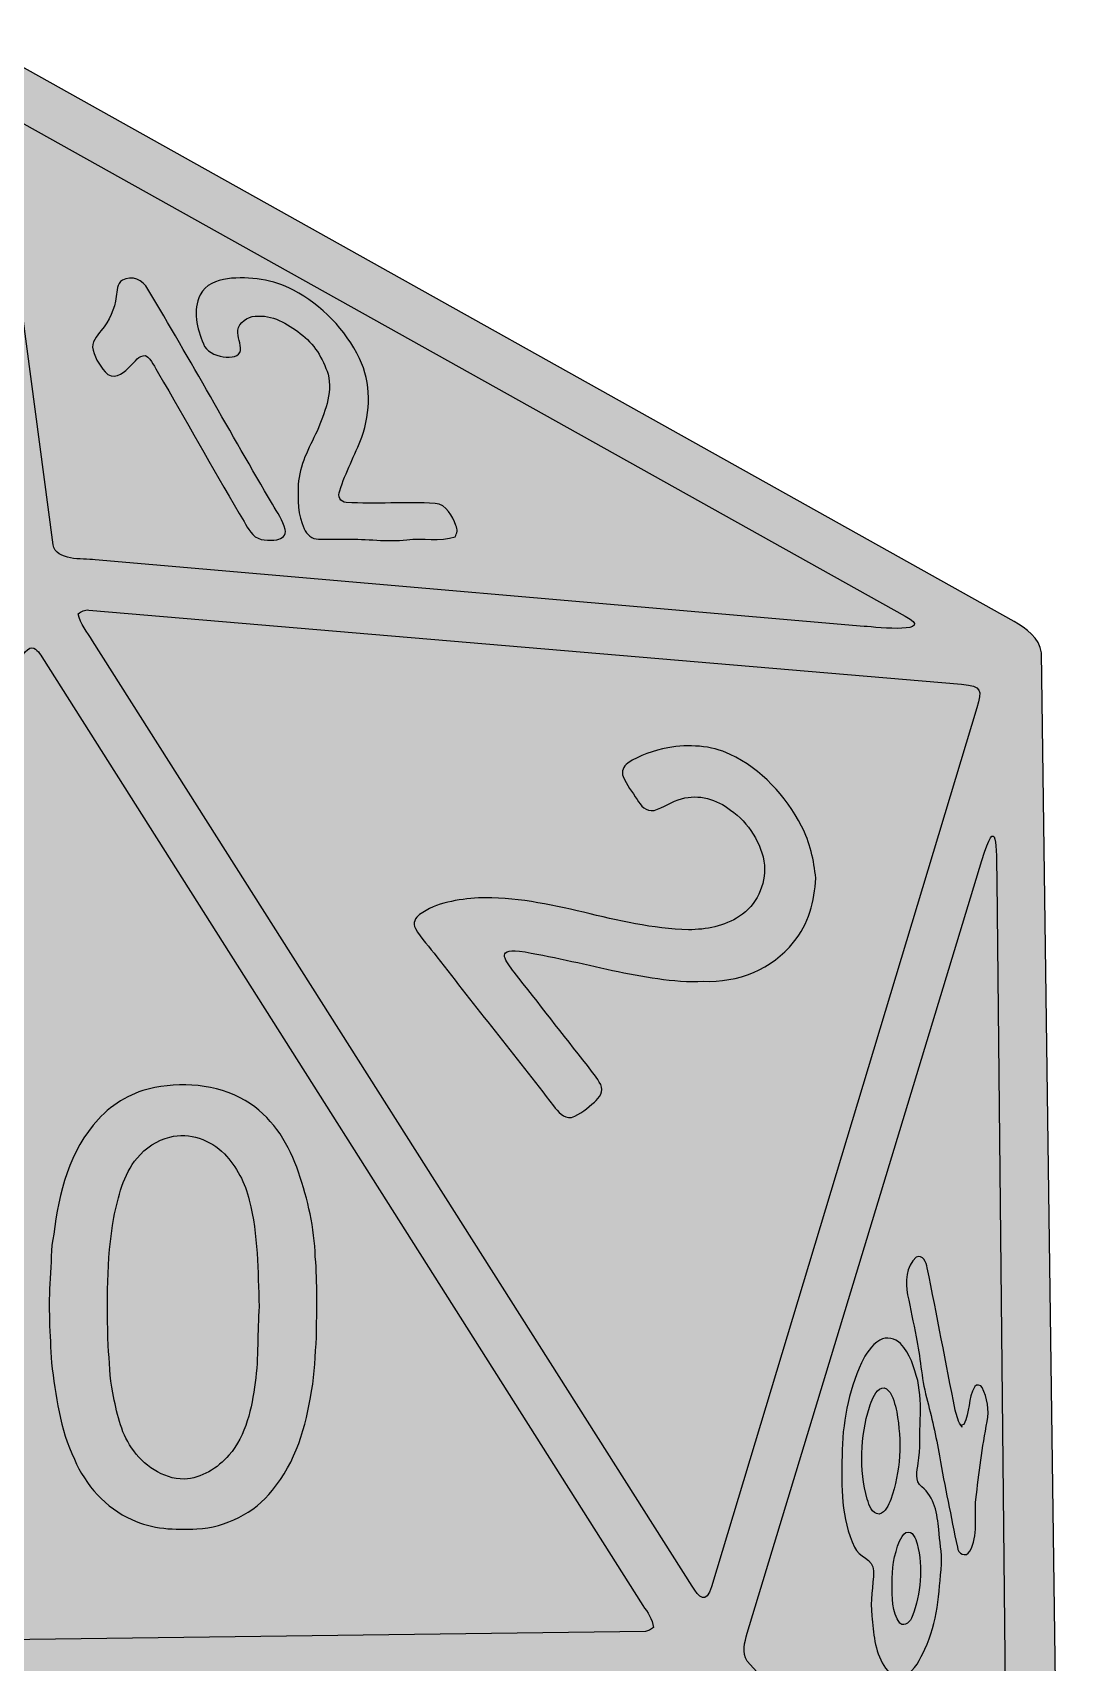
# Model space of a CAD drawing. Header units: centimetres. Extents: x 9.62 to 11.83, y -6.49 to -3.88.
# Drawn here: x 10.773 to 11.826, y -5.534 to -3.882 of the extents above; entities that cross this region are included whole.
import ezdxf

# ---------------------------------------------------------------- set-up
doc = ezdxf.new("R2010")
doc.units = ezdxf.units.CM
doc.header["$MEASUREMENT"] = 0
doc.layers.add('Layer 1', color=7, linetype='Continuous')

msp = doc.modelspace()

# ---------------------------------------------------------------- hatches: boundary and pattern name
at = {"layer": 'Layer 1', "true_color": 0x000000}
h = msp.add_hatch(color=18, dxfattribs=at)
edge = h.paths.add_edge_path()
edge.add_spline(control_points=[(10.65439, -3.91029), (10.70095, -3.88191), (10.69942, -3.88363), (10.74749, -3.90836), (10.74749, -3.90836), (11.76691, -4.47892), (11.76691, -4.47892), (11.77926, -4.48574), (11.79283, -4.49522), (11.79476, -4.51037), (11.79476, -4.51037), (11.81209, -5.77767), (11.81209, -5.77767), (11.81209, -5.81195), (11.82601, -5.88092), (11.78921, -5.89856), (11.78921, -5.89856), (10.87917, -6.44249), (10.87917, -6.44249), (10.83407, -6.46963), (10.8106, -6.48848), (10.77433, -6.46976), (10.77433, -6.46976), (9.67773, -5.90347), (9.67773, -5.90347), (9.66039, -5.89452), (9.64104, -5.88779), (9.62782, -5.8727), (9.62102, -5.86533), (9.61943, -5.85496), (9.61889, -5.84535), (9.61889, -5.84535), (9.62088, -4.64025), (9.62088, -4.64025), (9.62062, -4.61973), (9.62016, -4.5992), (9.6208, -4.57869), (9.62077, -4.57117), (9.62571, -4.56496), (9.63165, -4.56093), (9.66988, -4.53307), (9.71361, -4.51386), (9.75142, -4.48537), (9.75142, -4.48537), (10.65439, -3.91029), (10.65439, -3.91029)], knot_values=[0, 0, 0, 0, 0.0666667, 0.0666667, 0.0666667, 0.1333333, 0.1333333, 0.1333333, 0.2, 0.2, 0.2, 0.2666667, 0.2666667, 0.2666667, 0.3333333, 0.3333333, 0.3333333, 0.4, 0.4, 0.4, 0.4666667, 0.4666667, 0.4666667, 0.5333333, 0.5333333, 0.5333333, 0.6, 0.6, 0.6, 0.6666667, 0.6666667, 0.6666667, 0.7333333, 0.7333333, 0.7333333, 0.8, 0.8, 0.8, 0.8666667, 0.8666667, 0.8666667, 0.9333333, 0.9333333, 0.9333333, 1, 1, 1, 1], degree=3, periodic=1)
h = msp.add_hatch(color=18, dxfattribs=at)
edge = h.paths.add_edge_path()
edge.add_spline(control_points=[(10.74021, -3.99874), (10.74021, -3.99874), (10.7933, -4.40104), (10.7933, -4.40104), (10.7969, -4.4175), (10.82242, -4.41477), (10.83607, -4.41615), (10.83607, -4.41615), (11.61496, -4.48366), (11.61496, -4.48366), (11.62978, -4.48494), (11.68854, -4.491), (11.65674, -4.47324), (11.65674, -4.47324), (10.75207, -3.96806), (10.75207, -3.96806), (10.73151, -3.95658), (10.73899, -3.98954), (10.74021, -3.99874)], knot_values=[0, 0, 0, 0, 0.1666667, 0.1666667, 0.1666667, 0.3333333, 0.3333333, 0.3333333, 0.5, 0.5, 0.5, 0.6666667, 0.6666667, 0.6666667, 0.8333333, 0.8333333, 0.8333333, 1, 1, 1, 1], degree=3, periodic=1)
h = msp.add_hatch(color=18, dxfattribs=at)
edge = h.paths.add_edge_path()
edge.add_spline(control_points=[(10.86362, -4.13286), (10.87289, -4.12753), (10.88491, -4.13264), (10.88934, -4.14192), (10.93248, -4.21396), (10.97315, -4.28748), (11.01554, -4.35996), (11.02047, -4.36819), (11.02622, -4.37626), (11.02863, -4.38567), (11.02995, -4.39104), (11.0251, -4.39525), (11.02019, -4.39587), (11.0119, -4.39705), (11.00192, -4.39718), (10.99567, -4.39069), (10.99001, -4.38431), (10.98644, -4.37644), (10.98196, -4.36924), (10.95411, -4.32231), (10.92785, -4.27445), (10.90013, -4.22747), (10.89621, -4.22116), (10.89358, -4.21339), (10.88695, -4.20933), (10.87998, -4.20859), (10.87634, -4.21565), (10.8718, -4.21964), (10.86621, -4.22574), (10.85756, -4.23348), (10.8489, -4.22826), (10.84146, -4.22199), (10.83655, -4.21285), (10.83383, -4.20361), (10.83175, -4.19576), (10.8378, -4.18953), (10.84217, -4.18385), (10.85015, -4.17396), (10.85598, -4.16209), (10.85724, -4.14931), (10.8582, -4.1436), (10.858, -4.1363), (10.86362, -4.13286)], knot_values=[0, 0, 0, 0, 0.0714286, 0.0714286, 0.0714286, 0.1428571, 0.1428571, 0.1428571, 0.2142857, 0.2142857, 0.2142857, 0.2857143, 0.2857143, 0.2857143, 0.3571429, 0.3571429, 0.3571429, 0.4285714, 0.4285714, 0.4285714, 0.5, 0.5, 0.5, 0.5714286, 0.5714286, 0.5714286, 0.6428571, 0.6428571, 0.6428571, 0.7142857, 0.7142857, 0.7142857, 0.7857143, 0.7857143, 0.7857143, 0.8571429, 0.8571429, 0.8571429, 0.9285714, 0.9285714, 0.9285714, 1, 1, 1, 1], degree=3, periodic=1)
h = msp.add_hatch(color=18, dxfattribs=at)
edge = h.paths.add_edge_path()
edge.add_spline(control_points=[(10.9424, -4.1476), (10.94746, -4.13731), (10.95913, -4.13275), (10.9699, -4.13135), (10.99268, -4.12884), (11.01646, -4.13196), (11.03684, -4.1429), (11.06561, -4.15819), (11.08972, -4.18284), (11.10377, -4.2123), (11.11573, -4.23706), (11.11522, -4.26629), (11.10616, -4.29187), (11.09912, -4.3102), (11.08963, -4.32759), (11.0837, -4.34636), (11.0816, -4.35148), (11.08423, -4.35795), (11.09035, -4.35801), (11.12031, -4.36029), (11.15046, -4.35702), (11.18047, -4.35911), (11.19209, -4.36007), (11.19751, -4.37214), (11.20154, -4.3815), (11.20367, -4.38523), (11.20236, -4.38937), (11.2008, -4.39304), (11.18494, -4.39786), (11.16808, -4.39383), (11.15182, -4.39587), (11.13138, -4.3985), (11.11097, -4.39468), (11.09048, -4.39534), (11.08101, -4.39514), (11.07153, -4.3956), (11.06208, -4.39528), (11.05561, -4.39534), (11.05021, -4.39058), (11.04778, -4.38488), (11.04089, -4.37097), (11.04133, -4.35505), (11.04179, -4.33994), (11.04271, -4.32038), (11.05258, -4.30305), (11.06074, -4.28579), (11.06805, -4.26763), (11.07682, -4.24815), (11.07188, -4.22818), (11.06688, -4.21208), (11.05748, -4.19699), (11.04383, -4.18685), (11.0308, -4.1769), (11.01519, -4.16755), (10.99813, -4.1694), (10.9901, -4.16981), (10.98179, -4.17534), (10.98047, -4.18365), (10.98021, -4.19058), (10.98358, -4.1971), (10.98332, -4.20401), (10.981, -4.21599), (10.95119, -4.21177), (10.94558, -4.1974), (10.93915, -4.18194), (10.93457, -4.16341), (10.9424, -4.1476)], knot_values=[0, 0, 0, 0, 0.0454545, 0.0454545, 0.0454545, 0.0909091, 0.0909091, 0.0909091, 0.1363636, 0.1363636, 0.1363636, 0.1818182, 0.1818182, 0.1818182, 0.2272727, 0.2272727, 0.2272727, 0.2727273, 0.2727273, 0.2727273, 0.3181818, 0.3181818, 0.3181818, 0.3636364, 0.3636364, 0.3636364, 0.4090909, 0.4090909, 0.4090909, 0.4545455, 0.4545455, 0.4545455, 0.5, 0.5, 0.5, 0.5454545, 0.5454545, 0.5454545, 0.5909091, 0.5909091, 0.5909091, 0.6363636, 0.6363636, 0.6363636, 0.6818182, 0.6818182, 0.6818182, 0.7272727, 0.7272727, 0.7272727, 0.7727273, 0.7727273, 0.7727273, 0.8181818, 0.8181818, 0.8181818, 0.8636364, 0.8636364, 0.8636364, 0.9090909, 0.9090909, 0.9090909, 0.9545455, 0.9545455, 0.9545455, 1, 1, 1, 1], degree=3, periodic=1)
h = msp.add_hatch(color=18, dxfattribs=at)
edge = h.paths.add_edge_path()
edge.add_spline(control_points=[(10.81877, -4.471), (10.82056, -4.48151), (10.82824, -4.48945), (10.83344, -4.49838), (10.83344, -4.49838), (11.44069, -5.45656), (11.44069, -5.45656), (11.44783, -5.46781), (11.45488, -5.4752), (11.46036, -5.457), (11.46036, -5.457), (11.72908, -4.56621), (11.72908, -4.56621), (11.73454, -4.54812), (11.73482, -4.54418), (11.71363, -4.54237), (11.71363, -4.54237), (10.82951, -4.46712), (10.82951, -4.46712), (10.82541, -4.4666), (10.82186, -4.46859), (10.81877, -4.471)], knot_values=[0, 0, 0, 0, 0.1428571, 0.1428571, 0.1428571, 0.2857143, 0.2857143, 0.2857143, 0.4285714, 0.4285714, 0.4285714, 0.5714286, 0.5714286, 0.5714286, 0.7142857, 0.7142857, 0.7142857, 0.8571429, 0.8571429, 0.8571429, 1, 1, 1, 1], degree=3, periodic=1)
h = msp.add_hatch(color=18, dxfattribs=at)
edge = h.paths.add_edge_path()
edge.add_spline(control_points=[(10.75547, -4.52469), (10.75547, -4.52469), (10.18894, -5.49093), (10.18894, -5.49093), (10.1793, -5.50738), (10.16988, -5.51843), (10.19785, -5.51806), (10.19785, -5.51806), (11.39336, -5.50227), (11.39336, -5.50227), (11.39654, -5.50216), (11.39902, -5.49997), (11.40154, -5.49832), (11.40058, -5.48986), (11.3956, -5.48282), (11.39091, -5.47602), (11.39091, -5.47602), (10.78185, -4.51452), (10.78185, -4.51452), (10.77927, -4.51018), (10.77565, -4.50454), (10.76975, -4.50564), (10.76264, -4.5098), (10.75983, -4.51814), (10.75547, -4.52469)], knot_values=[0, 0, 0, 0, 0.125, 0.125, 0.125, 0.25, 0.25, 0.25, 0.375, 0.375, 0.375, 0.5, 0.5, 0.5, 0.625, 0.625, 0.625, 0.75, 0.75, 0.75, 0.875, 0.875, 0.875, 1, 1, 1, 1], degree=3, periodic=1)
h = msp.add_hatch(color=18, dxfattribs=at)
edge = h.paths.add_edge_path()
edge.add_spline(control_points=[(11.41622, -4.60674), (11.43729, -4.60304), (11.45971, -4.6042), (11.47929, -4.61343), (11.51101, -4.62826), (11.53559, -4.65539), (11.55158, -4.68611), (11.56007, -4.70243), (11.56419, -4.72068), (11.56603, -4.73886), (11.56483, -4.76196), (11.5588, -4.7858), (11.5434, -4.80372), (11.52226, -4.8313), (11.48657, -4.84492), (11.4524, -4.84339), (11.42122, -4.84501), (11.3906, -4.83826), (11.36016, -4.83251), (11.32877, -4.82554), (11.29752, -4.81775), (11.26574, -4.81273), (11.24059, -4.8108), (11.25275, -4.82276), (11.26032, -4.83427), (11.28555, -4.86543), (11.30958, -4.89752), (11.33472, -4.92873), (11.33919, -4.93517), (11.34452, -4.94107), (11.3482, -4.94805), (11.35154, -4.9548), (11.34689, -4.96162), (11.34176, -4.96581), (11.33472, -4.97184), (11.32759, -4.97853), (11.31855, -4.98132), (11.31039, -4.98281), (11.30485, -4.97531), (11.30037, -4.96976), (11.2614, -4.91899), (11.22122, -4.86916), (11.18216, -4.81847), (11.1749, -4.80891), (11.16617, -4.80032), (11.16036, -4.78974), (11.15742, -4.78476), (11.16023, -4.77869), (11.16472, -4.7758), (11.18181, -4.76312), (11.20365, -4.76064), (11.2242, -4.75877), (11.29684, -4.75647), (11.36481, -4.78957), (11.43707, -4.79115), (11.45501, -4.7911), (11.47357, -4.78768), (11.48866, -4.77748), (11.50592, -4.76671), (11.51537, -4.74573), (11.5141, -4.72572), (11.51131, -4.70331), (11.49793, -4.68285), (11.47969, -4.66984), (11.46594, -4.65909), (11.44725, -4.6533), (11.43012, -4.65848), (11.42023, -4.66096), (11.41183, -4.66725), (11.40214, -4.67017), (11.39428, -4.67203), (11.38865, -4.66511), (11.38496, -4.65929), (11.38023, -4.65153), (11.37439, -4.64433), (11.37093, -4.63589), (11.36873, -4.63093), (11.37125, -4.62534), (11.37553, -4.62245), (11.38748, -4.61383), (11.402, -4.60984), (11.41622, -4.60674)], knot_values=[0, 0, 0, 0, 0.037037, 0.037037, 0.037037, 0.0740741, 0.0740741, 0.0740741, 0.1111111, 0.1111111, 0.1111111, 0.1481481, 0.1481481, 0.1481481, 0.1851852, 0.1851852, 0.1851852, 0.2222222, 0.2222222, 0.2222222, 0.2592593, 0.2592593, 0.2592593, 0.2962963, 0.2962963, 0.2962963, 0.3333333, 0.3333333, 0.3333333, 0.3703704, 0.3703704, 0.3703704, 0.4074074, 0.4074074, 0.4074074, 0.4444444, 0.4444444, 0.4444444, 0.4814815, 0.4814815, 0.4814815, 0.5185185, 0.5185185, 0.5185185, 0.5555556, 0.5555556, 0.5555556, 0.5925926, 0.5925926, 0.5925926, 0.6296296, 0.6296296, 0.6296296, 0.6666667, 0.6666667, 0.6666667, 0.7037037, 0.7037037, 0.7037037, 0.7407407, 0.7407407, 0.7407407, 0.7777778, 0.7777778, 0.7777778, 0.8148148, 0.8148148, 0.8148148, 0.8518519, 0.8518519, 0.8518519, 0.8888889, 0.8888889, 0.8888889, 0.9259259, 0.9259259, 0.9259259, 0.962963, 0.962963, 0.962963, 1, 1, 1, 1], degree=3, periodic=1)
h = msp.add_hatch(color=18, dxfattribs=at)
edge = h.paths.add_edge_path()
edge.add_spline(control_points=[(11.73439, -4.7211), (11.73439, -4.7211), (11.49657, -5.5042), (11.49657, -5.5042), (11.49401, -5.51324), (11.49094, -5.52379), (11.49662, -5.53234), (11.49662, -5.53234), (11.74226, -5.80421), (11.74226, -5.80421), (11.76311, -5.82728), (11.76041, -5.80825), (11.76022, -5.78943), (11.76022, -5.78943), (11.74941, -4.74134), (11.74941, -4.74134), (11.74905, -4.70615), (11.74962, -4.67091), (11.73439, -4.7211)], knot_values=[0, 0, 0, 0, 0.1666667, 0.1666667, 0.1666667, 0.3333333, 0.3333333, 0.3333333, 0.5, 0.5, 0.5, 0.6666667, 0.6666667, 0.6666667, 0.8333333, 0.8333333, 0.8333333, 1, 1, 1, 1], degree=3, periodic=1)
h = msp.add_hatch(color=18, dxfattribs=at)
edge = h.paths.add_edge_path()
edge.add_spline(control_points=[(10.89641, -4.95107), (10.92906, -4.94531), (10.96527, -4.94816), (10.99319, -4.96763), (11.01751, -4.9836), (11.03273, -5.00999), (11.04206, -5.03696), (11.05155, -5.06457), (11.05789, -5.09352), (11.05903, -5.12274), (11.0612, -5.14974), (11.06037, -5.17689), (11.06019, -5.20395), (11.05877, -5.2222), (11.05883, -5.24065), (11.0551, -5.25865), (11.04966, -5.29449), (11.0392, -5.33098), (11.0155, -5.35925), (10.99718, -5.38235), (10.9685, -5.39682), (10.93911, -5.39838), (10.91682, -5.39954), (10.89358, -5.39868), (10.87305, -5.38901), (10.84651, -5.3773), (10.8264, -5.35405), (10.81488, -5.32782), (10.80013, -5.29729), (10.79622, -5.26317), (10.79172, -5.22998), (10.79019, -5.20154), (10.78828, -5.17301), (10.7903, -5.14454), (10.79177, -5.1296), (10.79067, -5.11445), (10.79403, -5.09971), (10.79907, -5.05824), (10.80991, -5.01459), (10.83934, -4.98329), (10.85416, -4.9666), (10.87456, -4.9554), (10.89641, -4.95107)], knot_values=[0, 0, 0, 0, 0.0714286, 0.0714286, 0.0714286, 0.1428571, 0.1428571, 0.1428571, 0.2142857, 0.2142857, 0.2142857, 0.2857143, 0.2857143, 0.2857143, 0.3571429, 0.3571429, 0.3571429, 0.4285714, 0.4285714, 0.4285714, 0.5, 0.5, 0.5, 0.5714286, 0.5714286, 0.5714286, 0.6428571, 0.6428571, 0.6428571, 0.7142857, 0.7142857, 0.7142857, 0.7857143, 0.7857143, 0.7857143, 0.8571429, 0.8571429, 0.8571429, 0.9285714, 0.9285714, 0.9285714, 1, 1, 1, 1], degree=3, periodic=1)
h = msp.add_hatch(color=18, dxfattribs=at)
edge = h.paths.add_edge_path()
edge.add_spline(control_points=[(10.91165, -5.00128), (10.89864, -5.00444), (10.88697, -5.01227), (10.87851, -5.02257), (10.86421, -5.03957), (10.85934, -5.06177), (10.85489, -5.08295), (10.84732, -5.12572), (10.84796, -5.16939), (10.84903, -5.21266), (10.8509, -5.22863), (10.85028, -5.2449), (10.85392, -5.26065), (10.85765, -5.27988), (10.86144, -5.29977), (10.87289, -5.31615), (10.88467, -5.33388), (10.90417, -5.34785), (10.92606, -5.34796), (10.94376, -5.34701), (10.95999, -5.33688), (10.97145, -5.32379), (10.989, -5.30337), (10.99488, -5.27604), (10.99793, -5.25001), (11.00196, -5.22457), (10.99988, -5.19869), (11.00223, -5.17309), (11.00058, -5.13706), (11.00113, -5.10054), (10.99212, -5.06532), (10.98806, -5.04777), (10.97937, -5.03128), (10.96685, -5.01827), (10.95273, -5.00408), (10.93148, -4.99608), (10.91165, -5.00128)], knot_values=[0, 0, 0, 0, 0.0833333, 0.0833333, 0.0833333, 0.1666667, 0.1666667, 0.1666667, 0.25, 0.25, 0.25, 0.3333333, 0.3333333, 0.3333333, 0.4166667, 0.4166667, 0.4166667, 0.5, 0.5, 0.5, 0.5833333, 0.5833333, 0.5833333, 0.6666667, 0.6666667, 0.6666667, 0.75, 0.75, 0.75, 0.8333333, 0.8333333, 0.8333333, 0.9166667, 0.9166667, 0.9166667, 1, 1, 1, 1], degree=3, periodic=1)
h = msp.add_hatch(color=18, dxfattribs=at)
edge = h.paths.add_edge_path()
edge.add_spline(control_points=[(11.66782, -5.12311), (11.67455, -5.1194), (11.67787, -5.12877), (11.679, -5.13386), (11.68863, -5.18189), (11.6978, -5.22998), (11.70732, -5.27806), (11.70864, -5.28411), (11.71063, -5.29008), (11.71416, -5.29527), (11.71416, -5.29527), (11.71361, -5.29324), (11.71361, -5.29324), (11.71361, -5.29324), (11.71596, -5.29249), (11.71596, -5.29249), (11.72236, -5.2806), (11.71998, -5.2658), (11.72715, -5.25424), (11.72866, -5.25159), (11.73346, -5.25222), (11.73447, -5.25512), (11.74006, -5.26549), (11.74186, -5.27786), (11.73971, -5.28944), (11.73456, -5.31559), (11.73129, -5.34204), (11.7282, -5.36846), (11.7266, -5.38592), (11.73099, -5.40509), (11.72217, -5.42112), (11.7182, -5.42796), (11.70993, -5.42334), (11.70945, -5.4168), (11.70311, -5.3861), (11.69681, -5.35537), (11.69124, -5.32451), (11.68806, -5.30449), (11.68322, -5.28481), (11.67828, -5.26516), (11.67262, -5.24501), (11.67234, -5.22393), (11.66767, -5.20358), (11.66479, -5.18945), (11.66216, -5.17526), (11.65907, -5.16118), (11.65652, -5.14829), (11.6572, -5.13225), (11.66782, -5.12311)], knot_values=[0, 0, 0, 0, 0.0625, 0.0625, 0.0625, 0.125, 0.125, 0.125, 0.1875, 0.1875, 0.1875, 0.25, 0.25, 0.25, 0.3125, 0.3125, 0.3125, 0.375, 0.375, 0.375, 0.4375, 0.4375, 0.4375, 0.5, 0.5, 0.5, 0.5625, 0.5625, 0.5625, 0.625, 0.625, 0.625, 0.6875, 0.6875, 0.6875, 0.75, 0.75, 0.75, 0.8125, 0.8125, 0.8125, 0.875, 0.875, 0.875, 0.9375, 0.9375, 0.9375, 1, 1, 1, 1], degree=3, periodic=1)
h = msp.add_hatch(color=18, dxfattribs=at)
edge = h.paths.add_edge_path()
edge.add_spline(control_points=[(11.63097, -5.20709), (11.63771, -5.20301), (11.64652, -5.20525), (11.65185, -5.21064), (11.66199, -5.22053), (11.66541, -5.23492), (11.66933, -5.24806), (11.67157, -5.26093), (11.67271, -5.27411), (11.67181, -5.28721), (11.67111, -5.30207), (11.6724, -5.31708), (11.66975, -5.33181), (11.66887, -5.33973), (11.666, -5.34982), (11.67337, -5.35565), (11.68631, -5.36603), (11.68916, -5.3834), (11.69074, -5.39895), (11.69127, -5.41073), (11.69398, -5.42237), (11.69342, -5.43422), (11.69085, -5.46328), (11.68938, -5.4933), (11.67668, -5.52014), (11.67166, -5.52993), (11.66725, -5.5421), (11.65615, -5.54642), (11.64784, -5.54978), (11.63909, -5.54396), (11.63483, -5.53701), (11.62582, -5.52179), (11.6242, -5.50378), (11.62297, -5.48655), (11.62062, -5.47135), (11.62453, -5.45619), (11.62455, -5.44097), (11.6249, -5.42849), (11.60909, -5.42724), (11.60514, -5.41693), (11.59178, -5.38814), (11.59176, -5.35539), (11.59275, -5.32431), (11.5927, -5.29201), (11.59924, -5.25964), (11.61224, -5.23003), (11.61665, -5.22119), (11.62227, -5.21224), (11.63097, -5.20709)], knot_values=[0, 0, 0, 0, 0.0625, 0.0625, 0.0625, 0.125, 0.125, 0.125, 0.1875, 0.1875, 0.1875, 0.25, 0.25, 0.25, 0.3125, 0.3125, 0.3125, 0.375, 0.375, 0.375, 0.4375, 0.4375, 0.4375, 0.5, 0.5, 0.5, 0.5625, 0.5625, 0.5625, 0.625, 0.625, 0.625, 0.6875, 0.6875, 0.6875, 0.75, 0.75, 0.75, 0.8125, 0.8125, 0.8125, 0.875, 0.875, 0.875, 0.9375, 0.9375, 0.9375, 1, 1, 1, 1], degree=3, periodic=1)
h = msp.add_hatch(color=18, dxfattribs=at)
edge = h.paths.add_edge_path()
edge.add_spline(control_points=[(11.6306, -5.25678), (11.62501, -5.26126), (11.6227, -5.26852), (11.62034, -5.27503), (11.6111, -5.30512), (11.60977, -5.33795), (11.61812, -5.36842), (11.62027, -5.37421), (11.62251, -5.38346), (11.63029, -5.38331), (11.6369, -5.3816), (11.63948, -5.37423), (11.64194, -5.36864), (11.65209, -5.34037), (11.65334, -5.30929), (11.64806, -5.27988), (11.64615, -5.27234), (11.6449, -5.26396), (11.63953, -5.25797), (11.63742, -5.25529), (11.63325, -5.2547), (11.6306, -5.25678)], knot_values=[0, 0, 0, 0, 0.1428571, 0.1428571, 0.1428571, 0.2857143, 0.2857143, 0.2857143, 0.4285714, 0.4285714, 0.4285714, 0.5714286, 0.5714286, 0.5714286, 0.7142857, 0.7142857, 0.7142857, 0.8571429, 0.8571429, 0.8571429, 1, 1, 1, 1], degree=3, periodic=1)
h = msp.add_hatch(color=18, dxfattribs=at)
edge = h.paths.add_edge_path()
edge.add_spline(control_points=[(11.65731, -5.40219), (11.65416, -5.4041), (11.65247, -5.40759), (11.65098, -5.41081), (11.64525, -5.42441), (11.64297, -5.43926), (11.64345, -5.45395), (11.64352, -5.46747), (11.6426, -5.48275), (11.65128, -5.49407), (11.6565, -5.49823), (11.66214, -5.49205), (11.66372, -5.48716), (11.67271, -5.46395), (11.67482, -5.43781), (11.66883, -5.4136), (11.66734, -5.40853), (11.66431, -5.39939), (11.65731, -5.40219)], knot_values=[0, 0, 0, 0, 0.1666667, 0.1666667, 0.1666667, 0.3333333, 0.3333333, 0.3333333, 0.5, 0.5, 0.5, 0.6666667, 0.6666667, 0.6666667, 0.8333333, 0.8333333, 0.8333333, 1, 1, 1, 1], degree=3, periodic=1)

# ---------------------------------------------------------------- linework, layer by layer
at = {"layer": 'Layer 1'}
for points, knots in [([(10.65439, -3.91029), (10.70095, -3.88191), (10.69942, -3.88363), (10.74749, -3.90836), (10.74749, -3.90836), (11.76691, -4.47892), (11.76691, -4.47892), (11.77926, -4.48574), (11.79283, -4.49522), (11.79476, -4.51037), (11.79476, -4.51037), (11.81209, -5.77767), (11.81209, -5.77767), (11.81209, -5.81195), (11.82601, -5.88092), (11.78921, -5.89856), (11.78921, -5.89856), (10.87917, -6.44249), (10.87917, -6.44249), (10.83407, -6.46963), (10.8106, -6.48848), (10.77433, -6.46976), (10.77433, -6.46976), (9.67773, -5.90347), (9.67773, -5.90347), (9.66039, -5.89452), (9.64104, -5.88779), (9.62782, -5.8727), (9.62102, -5.86533), (9.61943, -5.85496), (9.61889, -5.84535), (9.61889, -5.84535), (9.62088, -4.64025), (9.62088, -4.64025), (9.62062, -4.61973), (9.62016, -4.5992), (9.6208, -4.57869), (9.62077, -4.57117), (9.62571, -4.56496), (9.63165, -4.56093), (9.66988, -4.53307), (9.71361, -4.51386), (9.75142, -4.48537), (9.75142, -4.48537), (10.65439, -3.91029), (10.65439, -3.91029)], [0, 0, 0, 0, 0.0666667, 0.0666667, 0.0666667, 0.1333333, 0.1333333, 0.1333333, 0.2, 0.2, 0.2, 0.2666667, 0.2666667, 0.2666667, 0.3333333, 0.3333333, 0.3333333, 0.4, 0.4, 0.4, 0.4666667, 0.4666667, 0.4666667, 0.5333333, 0.5333333, 0.5333333, 0.6, 0.6, 0.6, 0.6666667, 0.6666667, 0.6666667, 0.7333333, 0.7333333, 0.7333333, 0.8, 0.8, 0.8, 0.8666667, 0.8666667, 0.8666667, 0.9333333, 0.9333333, 0.9333333, 1, 1, 1, 1]), ([(10.74021, -3.99874), (10.74021, -3.99874), (10.7933, -4.40104), (10.7933, -4.40104), (10.7969, -4.4175), (10.82242, -4.41477), (10.83607, -4.41615), (10.83607, -4.41615), (11.61496, -4.48366), (11.61496, -4.48366), (11.62978, -4.48494), (11.68854, -4.491), (11.65674, -4.47324), (11.65674, -4.47324), (10.75207, -3.96806), (10.75207, -3.96806), (10.73151, -3.95658), (10.73899, -3.98954), (10.74021, -3.99874)], [0, 0, 0, 0, 0.1666667, 0.1666667, 0.1666667, 0.3333333, 0.3333333, 0.3333333, 0.5, 0.5, 0.5, 0.6666667, 0.6666667, 0.6666667, 0.8333333, 0.8333333, 0.8333333, 1, 1, 1, 1]), ([(10.86362, -4.13286), (10.87289, -4.12753), (10.88491, -4.13264), (10.88934, -4.14192), (10.93248, -4.21396), (10.97315, -4.28748), (11.01554, -4.35996), (11.02047, -4.36819), (11.02622, -4.37626), (11.02863, -4.38567), (11.02995, -4.39104), (11.0251, -4.39525), (11.02019, -4.39587), (11.0119, -4.39705), (11.00192, -4.39718), (10.99567, -4.39069), (10.99001, -4.38431), (10.98644, -4.37644), (10.98196, -4.36924), (10.95411, -4.32231), (10.92785, -4.27445), (10.90013, -4.22747), (10.89621, -4.22116), (10.89358, -4.21339), (10.88695, -4.20933), (10.87998, -4.20859), (10.87634, -4.21565), (10.8718, -4.21964), (10.86621, -4.22574), (10.85756, -4.23348), (10.8489, -4.22826), (10.84146, -4.22199), (10.83655, -4.21285), (10.83383, -4.20361), (10.83175, -4.19576), (10.8378, -4.18953), (10.84217, -4.18385), (10.85015, -4.17396), (10.85598, -4.16209), (10.85724, -4.14931), (10.8582, -4.1436), (10.858, -4.1363), (10.86362, -4.13286)], [0, 0, 0, 0, 0.0714286, 0.0714286, 0.0714286, 0.1428571, 0.1428571, 0.1428571, 0.2142857, 0.2142857, 0.2142857, 0.2857143, 0.2857143, 0.2857143, 0.3571429, 0.3571429, 0.3571429, 0.4285714, 0.4285714, 0.4285714, 0.5, 0.5, 0.5, 0.5714286, 0.5714286, 0.5714286, 0.6428571, 0.6428571, 0.6428571, 0.7142857, 0.7142857, 0.7142857, 0.7857143, 0.7857143, 0.7857143, 0.8571429, 0.8571429, 0.8571429, 0.9285714, 0.9285714, 0.9285714, 1, 1, 1, 1]), ([(10.9424, -4.1476), (10.94746, -4.13731), (10.95913, -4.13275), (10.9699, -4.13135), (10.99268, -4.12884), (11.01646, -4.13196), (11.03684, -4.1429), (11.06561, -4.15819), (11.08972, -4.18284), (11.10377, -4.2123), (11.11573, -4.23706), (11.11522, -4.26629), (11.10616, -4.29187), (11.09912, -4.3102), (11.08963, -4.32759), (11.0837, -4.34636), (11.0816, -4.35148), (11.08423, -4.35795), (11.09035, -4.35801), (11.12031, -4.36029), (11.15046, -4.35702), (11.18047, -4.35911), (11.19209, -4.36007), (11.19751, -4.37214), (11.20154, -4.3815), (11.20367, -4.38523), (11.20236, -4.38937), (11.2008, -4.39304), (11.18494, -4.39786), (11.16808, -4.39383), (11.15182, -4.39587), (11.13138, -4.3985), (11.11097, -4.39468), (11.09048, -4.39534), (11.08101, -4.39514), (11.07153, -4.3956), (11.06208, -4.39528), (11.05561, -4.39534), (11.05021, -4.39058), (11.04778, -4.38488), (11.04089, -4.37097), (11.04133, -4.35505), (11.04179, -4.33994), (11.04271, -4.32038), (11.05258, -4.30305), (11.06074, -4.28579), (11.06805, -4.26763), (11.07682, -4.24815), (11.07188, -4.22818), (11.06688, -4.21208), (11.05748, -4.19699), (11.04383, -4.18685), (11.0308, -4.1769), (11.01519, -4.16755), (10.99813, -4.1694), (10.9901, -4.16981), (10.98179, -4.17534), (10.98047, -4.18365), (10.98021, -4.19058), (10.98358, -4.1971), (10.98332, -4.20401), (10.981, -4.21599), (10.95119, -4.21177), (10.94558, -4.1974), (10.93915, -4.18194), (10.93457, -4.16341), (10.9424, -4.1476)], [0, 0, 0, 0, 0.0454545, 0.0454545, 0.0454545, 0.0909091, 0.0909091, 0.0909091, 0.1363636, 0.1363636, 0.1363636, 0.1818182, 0.1818182, 0.1818182, 0.2272727, 0.2272727, 0.2272727, 0.2727273, 0.2727273, 0.2727273, 0.3181818, 0.3181818, 0.3181818, 0.3636364, 0.3636364, 0.3636364, 0.4090909, 0.4090909, 0.4090909, 0.4545455, 0.4545455, 0.4545455, 0.5, 0.5, 0.5, 0.5454545, 0.5454545, 0.5454545, 0.5909091, 0.5909091, 0.5909091, 0.6363636, 0.6363636, 0.6363636, 0.6818182, 0.6818182, 0.6818182, 0.7272727, 0.7272727, 0.7272727, 0.7727273, 0.7727273, 0.7727273, 0.8181818, 0.8181818, 0.8181818, 0.8636364, 0.8636364, 0.8636364, 0.9090909, 0.9090909, 0.9090909, 0.9545455, 0.9545455, 0.9545455, 1, 1, 1, 1]), ([(10.81877, -4.471), (10.82056, -4.48151), (10.82824, -4.48945), (10.83344, -4.49838), (10.83344, -4.49838), (11.44069, -5.45656), (11.44069, -5.45656), (11.44783, -5.46781), (11.45488, -5.4752), (11.46036, -5.457), (11.46036, -5.457), (11.72908, -4.56621), (11.72908, -4.56621), (11.73454, -4.54812), (11.73482, -4.54418), (11.71363, -4.54237), (11.71363, -4.54237), (10.82951, -4.46712), (10.82951, -4.46712), (10.82541, -4.4666), (10.82186, -4.46859), (10.81877, -4.471)], [0, 0, 0, 0, 0.1428571, 0.1428571, 0.1428571, 0.2857143, 0.2857143, 0.2857143, 0.4285714, 0.4285714, 0.4285714, 0.5714286, 0.5714286, 0.5714286, 0.7142857, 0.7142857, 0.7142857, 0.8571429, 0.8571429, 0.8571429, 1, 1, 1, 1]), ([(10.75547, -4.52469), (10.75547, -4.52469), (10.18894, -5.49093), (10.18894, -5.49093), (10.1793, -5.50738), (10.16988, -5.51843), (10.19785, -5.51806), (10.19785, -5.51806), (11.39336, -5.50227), (11.39336, -5.50227), (11.39654, -5.50216), (11.39902, -5.49997), (11.40154, -5.49832), (11.40058, -5.48986), (11.3956, -5.48282), (11.39091, -5.47602), (11.39091, -5.47602), (10.78185, -4.51452), (10.78185, -4.51452), (10.77927, -4.51018), (10.77565, -4.50454), (10.76975, -4.50564), (10.76264, -4.5098), (10.75983, -4.51814), (10.75547, -4.52469)], [0, 0, 0, 0, 0.125, 0.125, 0.125, 0.25, 0.25, 0.25, 0.375, 0.375, 0.375, 0.5, 0.5, 0.5, 0.625, 0.625, 0.625, 0.75, 0.75, 0.75, 0.875, 0.875, 0.875, 1, 1, 1, 1]), ([(11.41622, -4.60674), (11.43729, -4.60304), (11.45971, -4.6042), (11.47929, -4.61343), (11.51101, -4.62826), (11.53559, -4.65539), (11.55158, -4.68611), (11.56007, -4.70243), (11.56419, -4.72068), (11.56603, -4.73886), (11.56483, -4.76196), (11.5588, -4.7858), (11.5434, -4.80372), (11.52226, -4.8313), (11.48657, -4.84492), (11.4524, -4.84339), (11.42122, -4.84501), (11.3906, -4.83826), (11.36016, -4.83251), (11.32877, -4.82554), (11.29752, -4.81775), (11.26574, -4.81273), (11.24059, -4.8108), (11.25275, -4.82276), (11.26032, -4.83427), (11.28555, -4.86543), (11.30958, -4.89752), (11.33472, -4.92873), (11.33919, -4.93517), (11.34452, -4.94107), (11.3482, -4.94805), (11.35154, -4.9548), (11.34689, -4.96162), (11.34176, -4.96581), (11.33472, -4.97184), (11.32759, -4.97853), (11.31855, -4.98132), (11.31039, -4.98281), (11.30485, -4.97531), (11.30037, -4.96976), (11.2614, -4.91899), (11.22122, -4.86916), (11.18216, -4.81847), (11.1749, -4.80891), (11.16617, -4.80032), (11.16036, -4.78974), (11.15742, -4.78476), (11.16023, -4.77869), (11.16472, -4.7758), (11.18181, -4.76312), (11.20365, -4.76064), (11.2242, -4.75877), (11.29684, -4.75647), (11.36481, -4.78957), (11.43707, -4.79115), (11.45501, -4.7911), (11.47357, -4.78768), (11.48866, -4.77748), (11.50592, -4.76671), (11.51537, -4.74573), (11.5141, -4.72572), (11.51131, -4.70331), (11.49793, -4.68285), (11.47969, -4.66984), (11.46594, -4.65909), (11.44725, -4.6533), (11.43012, -4.65848), (11.42023, -4.66096), (11.41183, -4.66725), (11.40214, -4.67017), (11.39428, -4.67203), (11.38865, -4.66511), (11.38496, -4.65929), (11.38023, -4.65153), (11.37439, -4.64433), (11.37093, -4.63589), (11.36873, -4.63093), (11.37125, -4.62534), (11.37553, -4.62245), (11.38748, -4.61383), (11.402, -4.60984), (11.41622, -4.60674)], [0, 0, 0, 0, 0.037037, 0.037037, 0.037037, 0.0740741, 0.0740741, 0.0740741, 0.1111111, 0.1111111, 0.1111111, 0.1481481, 0.1481481, 0.1481481, 0.1851852, 0.1851852, 0.1851852, 0.2222222, 0.2222222, 0.2222222, 0.2592593, 0.2592593, 0.2592593, 0.2962963, 0.2962963, 0.2962963, 0.3333333, 0.3333333, 0.3333333, 0.3703704, 0.3703704, 0.3703704, 0.4074074, 0.4074074, 0.4074074, 0.4444444, 0.4444444, 0.4444444, 0.4814815, 0.4814815, 0.4814815, 0.5185185, 0.5185185, 0.5185185, 0.5555556, 0.5555556, 0.5555556, 0.5925926, 0.5925926, 0.5925926, 0.6296296, 0.6296296, 0.6296296, 0.6666667, 0.6666667, 0.6666667, 0.7037037, 0.7037037, 0.7037037, 0.7407407, 0.7407407, 0.7407407, 0.7777778, 0.7777778, 0.7777778, 0.8148148, 0.8148148, 0.8148148, 0.8518519, 0.8518519, 0.8518519, 0.8888889, 0.8888889, 0.8888889, 0.9259259, 0.9259259, 0.9259259, 0.962963, 0.962963, 0.962963, 1, 1, 1, 1]), ([(11.73439, -4.7211), (11.73439, -4.7211), (11.49657, -5.5042), (11.49657, -5.5042), (11.49401, -5.51324), (11.49094, -5.52379), (11.49662, -5.53234), (11.49662, -5.53234), (11.74226, -5.80421), (11.74226, -5.80421), (11.76311, -5.82728), (11.76041, -5.80825), (11.76022, -5.78943), (11.76022, -5.78943), (11.74941, -4.74134), (11.74941, -4.74134), (11.74905, -4.70615), (11.74962, -4.67091), (11.73439, -4.7211)], [0, 0, 0, 0, 0.1666667, 0.1666667, 0.1666667, 0.3333333, 0.3333333, 0.3333333, 0.5, 0.5, 0.5, 0.6666667, 0.6666667, 0.6666667, 0.8333333, 0.8333333, 0.8333333, 1, 1, 1, 1]), ([(10.89641, -4.95107), (10.92906, -4.94531), (10.96527, -4.94816), (10.99319, -4.96763), (11.01751, -4.9836), (11.03273, -5.00999), (11.04206, -5.03696), (11.05155, -5.06457), (11.05789, -5.09352), (11.05903, -5.12274), (11.0612, -5.14974), (11.06037, -5.17689), (11.06019, -5.20395), (11.05877, -5.2222), (11.05883, -5.24065), (11.0551, -5.25865), (11.04966, -5.29449), (11.0392, -5.33098), (11.0155, -5.35925), (10.99718, -5.38235), (10.9685, -5.39682), (10.93911, -5.39838), (10.91682, -5.39954), (10.89358, -5.39868), (10.87305, -5.38901), (10.84651, -5.3773), (10.8264, -5.35405), (10.81488, -5.32782), (10.80013, -5.29729), (10.79622, -5.26317), (10.79172, -5.22998), (10.79019, -5.20154), (10.78828, -5.17301), (10.7903, -5.14454), (10.79177, -5.1296), (10.79067, -5.11445), (10.79403, -5.09971), (10.79907, -5.05824), (10.80991, -5.01459), (10.83934, -4.98329), (10.85416, -4.9666), (10.87456, -4.9554), (10.89641, -4.95107)], [0, 0, 0, 0, 0.0714286, 0.0714286, 0.0714286, 0.1428571, 0.1428571, 0.1428571, 0.2142857, 0.2142857, 0.2142857, 0.2857143, 0.2857143, 0.2857143, 0.3571429, 0.3571429, 0.3571429, 0.4285714, 0.4285714, 0.4285714, 0.5, 0.5, 0.5, 0.5714286, 0.5714286, 0.5714286, 0.6428571, 0.6428571, 0.6428571, 0.7142857, 0.7142857, 0.7142857, 0.7857143, 0.7857143, 0.7857143, 0.8571429, 0.8571429, 0.8571429, 0.9285714, 0.9285714, 0.9285714, 1, 1, 1, 1]), ([(10.91165, -5.00128), (10.89864, -5.00444), (10.88697, -5.01227), (10.87851, -5.02257), (10.86421, -5.03957), (10.85934, -5.06177), (10.85489, -5.08295), (10.84732, -5.12572), (10.84796, -5.16939), (10.84903, -5.21266), (10.8509, -5.22863), (10.85028, -5.2449), (10.85392, -5.26065), (10.85765, -5.27988), (10.86144, -5.29977), (10.87289, -5.31615), (10.88467, -5.33388), (10.90417, -5.34785), (10.92606, -5.34796), (10.94376, -5.34701), (10.95999, -5.33688), (10.97145, -5.32379), (10.989, -5.30337), (10.99488, -5.27604), (10.99793, -5.25001), (11.00196, -5.22457), (10.99988, -5.19869), (11.00223, -5.17309), (11.00058, -5.13706), (11.00113, -5.10054), (10.99212, -5.06532), (10.98806, -5.04777), (10.97937, -5.03128), (10.96685, -5.01827), (10.95273, -5.00408), (10.93148, -4.99608), (10.91165, -5.00128)], [0, 0, 0, 0, 0.0833333, 0.0833333, 0.0833333, 0.1666667, 0.1666667, 0.1666667, 0.25, 0.25, 0.25, 0.3333333, 0.3333333, 0.3333333, 0.4166667, 0.4166667, 0.4166667, 0.5, 0.5, 0.5, 0.5833333, 0.5833333, 0.5833333, 0.6666667, 0.6666667, 0.6666667, 0.75, 0.75, 0.75, 0.8333333, 0.8333333, 0.8333333, 0.9166667, 0.9166667, 0.9166667, 1, 1, 1, 1]), ([(11.66782, -5.12311), (11.67455, -5.1194), (11.67787, -5.12877), (11.679, -5.13386), (11.68863, -5.18189), (11.6978, -5.22998), (11.70732, -5.27806), (11.70864, -5.28411), (11.71063, -5.29008), (11.71416, -5.29527), (11.71416, -5.29527), (11.71361, -5.29324), (11.71361, -5.29324), (11.71361, -5.29324), (11.71596, -5.29249), (11.71596, -5.29249), (11.72236, -5.2806), (11.71998, -5.2658), (11.72715, -5.25424), (11.72866, -5.25159), (11.73346, -5.25222), (11.73447, -5.25512), (11.74006, -5.26549), (11.74186, -5.27786), (11.73971, -5.28944), (11.73456, -5.31559), (11.73129, -5.34204), (11.7282, -5.36846), (11.7266, -5.38592), (11.73099, -5.40509), (11.72217, -5.42112), (11.7182, -5.42796), (11.70993, -5.42334), (11.70945, -5.4168), (11.70311, -5.3861), (11.69681, -5.35537), (11.69124, -5.32451), (11.68806, -5.30449), (11.68322, -5.28481), (11.67828, -5.26516), (11.67262, -5.24501), (11.67234, -5.22393), (11.66767, -5.20358), (11.66479, -5.18945), (11.66216, -5.17526), (11.65907, -5.16118), (11.65652, -5.14829), (11.6572, -5.13225), (11.66782, -5.12311)], [0, 0, 0, 0, 0.0625, 0.0625, 0.0625, 0.125, 0.125, 0.125, 0.1875, 0.1875, 0.1875, 0.25, 0.25, 0.25, 0.3125, 0.3125, 0.3125, 0.375, 0.375, 0.375, 0.4375, 0.4375, 0.4375, 0.5, 0.5, 0.5, 0.5625, 0.5625, 0.5625, 0.625, 0.625, 0.625, 0.6875, 0.6875, 0.6875, 0.75, 0.75, 0.75, 0.8125, 0.8125, 0.8125, 0.875, 0.875, 0.875, 0.9375, 0.9375, 0.9375, 1, 1, 1, 1]), ([(11.63097, -5.20709), (11.63771, -5.20301), (11.64652, -5.20525), (11.65185, -5.21064), (11.66199, -5.22053), (11.66541, -5.23492), (11.66933, -5.24806), (11.67157, -5.26093), (11.67271, -5.27411), (11.67181, -5.28721), (11.67111, -5.30207), (11.6724, -5.31708), (11.66975, -5.33181), (11.66887, -5.33973), (11.666, -5.34982), (11.67337, -5.35565), (11.68631, -5.36603), (11.68916, -5.3834), (11.69074, -5.39895), (11.69127, -5.41073), (11.69398, -5.42237), (11.69342, -5.43422), (11.69085, -5.46328), (11.68938, -5.4933), (11.67668, -5.52014), (11.67166, -5.52993), (11.66725, -5.5421), (11.65615, -5.54642), (11.64784, -5.54978), (11.63909, -5.54396), (11.63483, -5.53701), (11.62582, -5.52179), (11.6242, -5.50378), (11.62297, -5.48655), (11.62062, -5.47135), (11.62453, -5.45619), (11.62455, -5.44097), (11.6249, -5.42849), (11.60909, -5.42724), (11.60514, -5.41693), (11.59178, -5.38814), (11.59176, -5.35539), (11.59275, -5.32431), (11.5927, -5.29201), (11.59924, -5.25964), (11.61224, -5.23003), (11.61665, -5.22119), (11.62227, -5.21224), (11.63097, -5.20709)], [0, 0, 0, 0, 0.0625, 0.0625, 0.0625, 0.125, 0.125, 0.125, 0.1875, 0.1875, 0.1875, 0.25, 0.25, 0.25, 0.3125, 0.3125, 0.3125, 0.375, 0.375, 0.375, 0.4375, 0.4375, 0.4375, 0.5, 0.5, 0.5, 0.5625, 0.5625, 0.5625, 0.625, 0.625, 0.625, 0.6875, 0.6875, 0.6875, 0.75, 0.75, 0.75, 0.8125, 0.8125, 0.8125, 0.875, 0.875, 0.875, 0.9375, 0.9375, 0.9375, 1, 1, 1, 1]), ([(11.6306, -5.25678), (11.62501, -5.26126), (11.6227, -5.26852), (11.62034, -5.27503), (11.6111, -5.30512), (11.60977, -5.33795), (11.61812, -5.36842), (11.62027, -5.37421), (11.62251, -5.38346), (11.63029, -5.38331), (11.6369, -5.3816), (11.63948, -5.37423), (11.64194, -5.36864), (11.65209, -5.34037), (11.65334, -5.30929), (11.64806, -5.27988), (11.64615, -5.27234), (11.6449, -5.26396), (11.63953, -5.25797), (11.63742, -5.25529), (11.63325, -5.2547), (11.6306, -5.25678)], [0, 0, 0, 0, 0.1428571, 0.1428571, 0.1428571, 0.2857143, 0.2857143, 0.2857143, 0.4285714, 0.4285714, 0.4285714, 0.5714286, 0.5714286, 0.5714286, 0.7142857, 0.7142857, 0.7142857, 0.8571429, 0.8571429, 0.8571429, 1, 1, 1, 1]), ([(11.65731, -5.40219), (11.65416, -5.4041), (11.65247, -5.40759), (11.65098, -5.41081), (11.64525, -5.42441), (11.64297, -5.43926), (11.64345, -5.45395), (11.64352, -5.46747), (11.6426, -5.48275), (11.65128, -5.49407), (11.6565, -5.49823), (11.66214, -5.49205), (11.66372, -5.48716), (11.67271, -5.46395), (11.67482, -5.43781), (11.66883, -5.4136), (11.66734, -5.40853), (11.66431, -5.39939), (11.65731, -5.40219)], [0, 0, 0, 0, 0.1666667, 0.1666667, 0.1666667, 0.3333333, 0.3333333, 0.3333333, 0.5, 0.5, 0.5, 0.6666667, 0.6666667, 0.6666667, 0.8333333, 0.8333333, 0.8333333, 1, 1, 1, 1])]:
    msp.add_open_spline(points, degree=3, knots=knots, dxfattribs=at)

doc.saveas('drawing.dxf')
